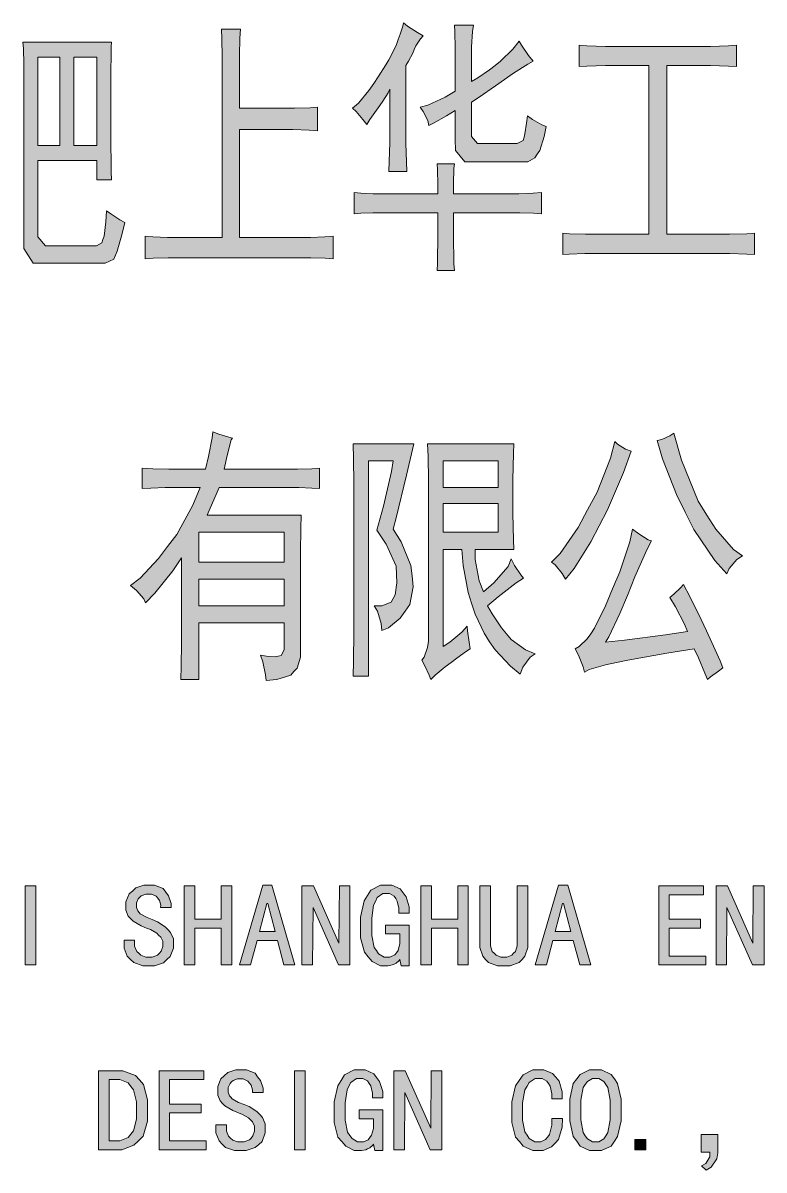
# Model space of a CAD drawing. Header units: millimetres. Extents: x 0 to 586, y 0 to 414.
# Drawn here: x 549.38 to 561.8, y 364.44 to 383.64 of the extents above; entities that cross this region are included whole.
import ezdxf

# ---------------------------------------------------------------- set-up
doc = ezdxf.new("R2010")
doc.units = ezdxf.units.MM

msp = doc.modelspace()

# ---------------------------------------------------------------- hatches: boundary and pattern name
h = msp.add_hatch(color=0)
h.dxf.hatch_style = 2
h.paths.add_polyline_path([(553.025028, 383.529417), (553.017972, 383.377722), (553.010917, 383.091972), (553.010917, 382.957917), (553.010917, 382.2065), (553.794083, 382.2065), (553.931667, 382.2065), (554.192722, 382.217083), (554.316194, 382.224139), (554.316194, 381.832556), (554.178611, 381.839611), (553.903444, 381.850194), (553.765861, 381.850194), (553.010917, 381.850194), (553.010917, 380.0475), (554.097472, 380.0475), (554.199778, 380.0475), (554.439667, 380.054556), (554.57725, 380.065139), (554.57725, 379.687667), (554.446722, 379.69825), (554.206833, 379.705306), (554.097472, 379.705306), (551.924361, 379.705306), (551.815, 379.705306), (551.568056, 379.69825), (551.430472, 379.687667), (551.430472, 380.065139), (551.561, 380.054556), (551.807944, 380.0475), (551.924361, 380.0475), (552.721639, 380.0475), (552.721639, 382.940278), (552.721639, 383.074333), (552.714583, 383.367139), (552.707528, 383.529417)])
h = msp.add_hatch(color=0)
h.dxf.hatch_style = 2
h.paths.add_polyline_path([(556.087139, 383.420056), (556.041278, 383.367139), (555.963667, 383.250722), (555.935444, 383.19075), (555.91075, 383.12725), (555.840194, 382.993194), (555.797861, 382.922639), (555.797861, 381.762), (555.797861, 381.617361), (555.804917, 381.313972), (555.811972, 381.151694), (555.512111, 381.151694), (555.519167, 381.324556), (555.526222, 381.627944), (555.526222, 381.762), (555.526222, 382.527528), (555.498, 382.467556), (555.413333, 382.326444), (555.360417, 382.252361), (555.303972, 382.17475), (555.194611, 382.019528), (555.141694, 381.938389), (555.078194, 382.019528), (554.961778, 382.153583), (554.905333, 382.2065), (555.004111, 382.294694), (555.176972, 382.502833), (555.258111, 382.61925), (555.335722, 382.732139), (555.462722, 382.933222), (555.512111, 383.017889), (555.557972, 383.102556), (555.639111, 383.275417), (555.667333, 383.360083), (555.699083, 383.44475), (555.744944, 383.582333), (555.759056, 383.63525), (555.826083, 383.582333), (555.991889, 383.4765)])
h = msp.add_hatch(color=0)
h.dxf.hatch_style = 2
h.paths.add_polyline_path([(556.92675, 383.599972), (556.912639, 383.494139), (556.898528, 383.233083), (556.898528, 383.081389), (556.898528, 382.654528), (557.000833, 382.7145), (557.198389, 382.848556), (557.290111, 382.922639), (557.381833, 382.993194), (557.586444, 383.197806), (557.695806, 383.331861), (557.734611, 383.261306), (557.851028, 383.091972), (557.928639, 382.993194), (557.840444, 382.947333), (557.597028, 382.795639), (557.448861, 382.689806), (557.297167, 382.580444), (557.022, 382.393472), (556.898528, 382.312333), (556.898528, 381.850194), (556.898528, 381.733778), (556.993778, 381.617361), (557.089028, 381.617361), (557.572333, 381.617361), (557.660528, 381.617361), (557.762833, 381.670278), (557.776944, 381.723194), (557.791056, 381.779639), (557.819278, 381.956028), (557.833389, 382.083028), (557.914528, 382.019528), (558.073278, 381.931333), (558.147361, 381.903111), (558.112083, 381.733778), (558.038, 381.500944), (557.995667, 381.437444), (557.956861, 381.377472), (557.840444, 381.313972), (557.762833, 381.313972), (556.92675, 381.313972), (556.782111, 381.313972), (556.630417, 381.500944), (556.623361, 381.687917), (556.623361, 382.171222), (556.478722, 382.083028), (556.26, 381.956028), (556.182389, 381.92075), (556.16475, 382.001889), (556.087139, 382.153583), (556.034222, 382.224139), (556.16475, 382.259417), (556.457556, 382.393472), (556.623361, 382.49225), (556.623361, 383.046111), (556.623361, 383.215444), (556.616306, 383.494139), (556.60925, 383.599972)])
h = msp.add_hatch(color=0)
h.paths.add_polyline_path([(550.869556, 383.314222), (550.8625, 383.233083), (550.855444, 382.689806), (550.855444, 382.224139), (550.855444, 381.762), (550.8625, 381.151694), (550.869556, 381.010583), (550.622611, 381.010583), (550.622611, 381.331611), (549.631306, 381.331611), (549.631306, 380.20625), (549.631306, 380.054556), (549.761833, 379.902861), (549.892361, 379.902861), (550.537944, 379.902861), (550.615556, 379.902861), (550.707278, 379.955778), (550.724917, 380.012222), (550.742556, 380.065139), (550.770778, 380.305028), (550.784889, 380.492), (550.855444, 380.439083), (551.007139, 380.340306), (551.088278, 380.297972), (551.038889, 380.089833), (550.964806, 379.818194), (550.936583, 379.751167), (550.908361, 379.684139), (550.763722, 379.617111), (550.647306, 379.617111), (549.715972, 379.617111), (549.557222, 379.617111), (549.398472, 379.860528), (549.398472, 380.100417), (549.398472, 382.795639), (549.398472, 382.947333), (549.391417, 383.208389), (549.384361, 383.314222)])
h.paths.add_polyline_path([(550.622611, 381.582083), (550.622611, 383.06375), (550.238083, 383.06375), (550.238083, 381.582083)])
h.paths.add_polyline_path([(550.001722, 381.582083), (550.001722, 383.06375), (549.631306, 383.06375), (549.631306, 381.582083)])
h = msp.add_hatch(color=0)
h.dxf.hatch_style = 2
h.paths.add_polyline_path([(560.729694, 383.243667), (560.8955, 383.243667), (561.198889, 383.250722), (561.332944, 383.261306), (561.332944, 382.905), (561.198889, 382.912056), (560.8955, 382.922639), (560.729694, 382.922639), (560.168778, 382.922639), (560.168778, 380.100417), (561.061306, 380.100417), (561.216528, 380.100417), (561.505806, 380.107472), (561.636333, 380.118056), (561.636333, 379.76175), (561.505806, 379.768806), (561.223583, 379.779389), (561.075417, 379.779389), (558.944639, 379.779389), (558.792944, 379.779389), (558.531889, 379.768806), (558.422528, 379.76175), (558.422528, 380.118056), (558.538944, 380.107472), (558.807056, 380.100417), (558.95875, 380.100417), (559.865389, 380.100417), (559.865389, 382.922639), (559.315056, 382.922639), (559.138667, 382.922639), (558.828222, 382.912056), (558.697694, 382.905), (558.697694, 383.261306), (558.828222, 383.250722), (559.138667, 383.243667), (559.315056, 383.243667)])
h = msp.add_hatch(color=0)
h.dxf.hatch_style = 2
h.paths.add_polyline_path([(556.334083, 380.77775), (556.334083, 380.929444), (556.327028, 381.179917), (556.319972, 381.278694), (556.60925, 381.278694), (556.602194, 381.197556), (556.595139, 380.947083), (556.595139, 380.77775), (557.586444, 380.77775), (557.68875, 380.77775), (557.928639, 380.788333), (558.066222, 380.795389), (558.066222, 380.439083), (557.935694, 380.449667), (557.702861, 380.456722), (557.597028, 380.456722), (556.595139, 380.456722), (556.595139, 380.089833), (556.602194, 379.610056), (556.60925, 379.493639), (556.319972, 379.493639), (556.327028, 379.617111), (556.334083, 380.100417), (556.334083, 380.456722), (555.332194, 380.456722), (555.244, 380.456722), (555.042917, 380.449667), (554.933556, 380.439083), (554.933556, 380.795389), (555.042917, 380.788333), (555.251056, 380.77775), (555.346306, 380.77775)])
h = msp.add_hatch(color=0)
h.paths.add_polyline_path([(551.187056, 374.219611), (551.345806, 374.343083), (551.65625, 374.671167), (551.807944, 374.87225), (551.959639, 375.073333), (552.231278, 375.567222), (552.35475, 375.863556), (551.860861, 375.863556), (551.765611, 375.863556), (551.525722, 375.852972), (551.381083, 375.845917), (551.381083, 376.184583), (551.561, 376.174), (551.829111, 376.166944), (551.917306, 376.166944), (552.439417, 376.166944), (552.492333, 376.378611), (552.555833, 376.692583), (552.562889, 376.791361), (552.665194, 376.756083), (552.831, 376.703167), (552.890972, 376.685528), (552.869806, 376.657306), (552.802778, 376.399778), (552.753389, 376.166944), (553.868167, 376.166944), (553.984583, 376.166944), (554.224472, 376.174), (554.347944, 376.184583), (554.347944, 375.845917), (554.224472, 375.852972), (554.00575, 375.863556), (553.906972, 375.863556), (552.67225, 375.863556), (552.622861, 375.747139), (552.520556, 375.514306), (552.467639, 375.397889), (554.044556, 375.397889), (554.0375, 375.175639), (554.030444, 374.773472), (554.030444, 374.593556), (554.030444, 373.147167), (554.030444, 373.023694), (553.977528, 372.84025), (553.921083, 372.783806), (553.868167, 372.723833), (553.635333, 372.64975), (553.455417, 372.632111), (553.448361, 372.727361), (553.398972, 372.942556), (553.360167, 373.058972), (553.462472, 373.041333), (553.614167, 373.03075), (553.660028, 373.041333), (553.709417, 373.051917), (553.758806, 373.147167), (553.758806, 373.238889), (553.758806, 373.595194), (552.330056, 373.595194), (552.330056, 372.64975), (552.026667, 372.64975), (552.033722, 372.872), (552.040778, 373.256528), (552.040778, 373.415278), (552.040778, 374.685278), (551.896139, 374.470083), (551.59275, 374.096139), (551.437528, 373.933861), (551.409306, 373.997361), (551.285833, 374.138472)])
h.paths.add_polyline_path([(553.758806, 374.611194), (553.758806, 375.112139), (552.330056, 375.112139), (552.330056, 374.611194)])
h.paths.add_polyline_path([(553.758806, 373.880944), (553.758806, 374.325444), (552.330056, 374.325444), (552.330056, 373.880944)])
h = msp.add_hatch(color=0)
h.dxf.hatch_style = 2
h.paths.add_polyline_path([(559.569056, 376.470333), (559.438528, 376.114028), (559.170417, 375.486083), (559.032833, 375.217972), (558.89525, 374.953389), (558.613028, 374.505361), (558.468389, 374.325444), (558.411944, 374.424222), (558.295528, 374.568861), (558.235556, 374.611194), (558.380194, 374.755833), (558.680056, 375.193278), (558.838806, 375.486083), (558.997556, 375.782417), (559.223333, 376.353917), (559.293889, 376.629083), (559.33975, 376.58675), (559.477333, 376.505611)])
h = msp.add_hatch(color=0)
h.dxf.hatch_style = 2
h.paths.add_polyline_path([(560.281667, 376.773722), (560.412194, 376.318639), (560.690889, 375.630722), (560.839056, 375.397889), (560.987222, 375.165056), (561.283556, 374.826389), (561.43525, 374.720556), (561.34, 374.657056), (561.209472, 374.505361), (561.174194, 374.417167), (560.969583, 374.639417), (560.616806, 375.158), (560.472167, 375.450806), (560.331056, 375.747139), (560.094694, 376.343333), (560.0065, 376.646722), (560.084111, 376.664361), (560.218167, 376.727861)])
h = msp.add_hatch(color=0)
h.dxf.hatch_style = 2
h.paths.add_polyline_path([(555.928389, 376.593806), (555.804917, 376.068167), (555.632056, 375.352028), (555.582667, 375.165056), (555.72025, 374.953389), (555.879, 374.558278), (555.900167, 374.381889), (555.921333, 374.201972), (555.861361, 373.905639), (555.78375, 373.79275), (555.702611, 373.676333), (555.508583, 373.514056), (555.392167, 373.468194), (555.385111, 373.584611), (555.321611, 373.79275), (555.268694, 373.880944), (555.392167, 373.880944), (555.550917, 373.944444), (555.582667, 374.004417), (555.617944, 374.067917), (555.646167, 374.269), (555.639111, 374.406583), (555.632056, 374.544167), (555.46625, 374.914583), (555.311028, 375.147417), (555.420389, 375.549583), (555.557972, 376.131667), (555.582667, 376.308056), (555.173444, 376.308056), (555.173444, 372.702667), (554.912389, 372.702667), (554.919444, 372.953139), (554.9265, 373.4435), (554.9265, 373.683389), (554.9265, 375.771833), (554.9265, 375.934111), (554.919444, 376.343333), (554.912389, 376.593806)])
h = msp.add_hatch(color=0)
h.paths.add_polyline_path([(557.604083, 376.593806), (557.597028, 376.435056), (557.589972, 375.987028), (557.589972, 375.701278), (557.589972, 375.426111), (557.597028, 374.988667), (557.604083, 374.826389), (556.9585, 374.826389), (556.9585, 374.657056), (557.025528, 374.30075), (557.096083, 374.113778), (557.272472, 374.265472), (557.508833, 374.540639), (557.56175, 374.667639), (557.618194, 374.558278), (557.7205, 374.399528), (557.766361, 374.343083), (557.642889, 374.265472), (557.343028, 374.032639), (557.163111, 373.880944), (557.240722, 373.746889), (557.395944, 373.514056), (557.480611, 373.415278), (557.56175, 373.3165), (557.801639, 373.147167), (557.960389, 373.076611), (557.87925, 373.023694), (557.755778, 372.854361), (557.713444, 372.737944), (557.547639, 372.872), (557.290111, 373.143639), (557.198389, 373.281222), (557.106667, 373.422333), (556.954972, 373.743361), (556.895, 373.926806), (556.838556, 374.106722), (556.757417, 374.558278), (556.73625, 374.826389), (556.422278, 374.826389), (556.422278, 373.203611), (556.531639, 373.274167), (556.732722, 373.4435), (556.820917, 373.542278), (556.827972, 373.461139), (556.856194, 373.274167), (556.873833, 373.164806), (556.813861, 373.122472), (556.651583, 373.006056), (556.552806, 372.9355), (556.454028, 372.861417), (556.284694, 372.720306), (556.217667, 372.64975), (556.189444, 372.720306), (556.111833, 372.879056), (556.065972, 372.970778), (556.104778, 373.023694), (556.161222, 373.182444), (556.175333, 373.291806), (556.175333, 375.810639), (556.175333, 375.987028), (556.168278, 376.378611), (556.161222, 376.593806)])
h.paths.add_polyline_path([(557.343028, 375.112139), (557.343028, 375.595444), (556.422278, 375.595444), (556.422278, 375.112139)])
h.paths.add_polyline_path([(557.343028, 375.863556), (557.343028, 376.308056), (556.422278, 376.308056), (556.422278, 375.863556)])
h = msp.add_hatch(color=0)
h.dxf.hatch_style = 2
h.paths.add_polyline_path([(560.5145, 373.450556), (560.461583, 373.577556), (560.309889, 373.863306), (560.214639, 374.022056), (560.281667, 374.0785), (560.398083, 374.184333), (560.447472, 374.23725), (560.549778, 374.039694), (560.740278, 373.651639), (560.832, 373.461139), (560.920194, 373.270639), (561.057778, 372.960194), (561.107167, 372.843778), (561.029556, 372.790861), (560.899028, 372.692083), (560.846111, 372.64975), (560.803778, 372.755583), (560.694417, 373.013111), (560.623861, 373.164806), (560.16525, 373.087194), (559.516139, 372.970778), (559.325639, 372.9355), (559.138667, 372.896694), (558.867028, 372.819083), (558.785889, 372.773222), (558.764722, 372.861417), (558.687111, 373.058972), (558.634194, 373.164806), (558.701222, 373.203611), (558.83175, 373.327083), (558.89525, 373.415278), (558.955222, 373.507), (559.138667, 373.880944), (559.258611, 374.166694), (559.378556, 374.452444), (559.547889, 374.953389), (559.59375, 375.165056), (559.699583, 375.087444), (559.854806, 374.988667), (559.91125, 374.971028), (559.833639, 374.819333), (559.632556, 374.36425), (559.505556, 374.057333), (559.378556, 373.753944), (559.195111, 373.362361), (559.142194, 373.274167), (559.456167, 373.309444), (560.144083, 373.397639)])
h = msp.add_hatch(color=0)
h.dxf.hatch_style = 2
h.paths.add_polyline_path([(549.599556, 367.873139), (549.423167, 367.873139), (549.423167, 369.196056), (549.599556, 369.196056)])
h = msp.add_hatch(color=0)
h.dxf.hatch_style = 2
h.paths.add_polyline_path([(551.906722, 368.243556), (551.906722, 368.155361), (551.850278, 368.01425), (551.793833, 367.961333), (551.737389, 367.908417), (551.585694, 367.8555), (551.486917, 367.8555), (551.391667, 367.8555), (551.239972, 367.911944), (551.187056, 367.964861), (551.130611, 368.021306), (551.077694, 368.155361), (551.077694, 368.2365), (551.077694, 368.289417), (551.254083, 368.289417), (551.254083, 368.243556), (551.254083, 368.187111), (551.289361, 368.095389), (551.324639, 368.067167), (551.359917, 368.035417), (551.441056, 368.003667), (551.486917, 368.003667), (551.550417, 368.003667), (551.638611, 368.035417), (551.670361, 368.070694), (551.698583, 368.102444), (551.726806, 368.183583), (551.726806, 368.229444), (551.726806, 368.26825), (551.691528, 368.338806), (551.65625, 368.370556), (551.6245, 368.405833), (551.522194, 368.465806), (551.455167, 368.4905), (551.363444, 368.525778), (551.229389, 368.603389), (551.190583, 368.645722), (551.14825, 368.688056), (551.109444, 368.790361), (551.109444, 368.846806), (551.109444, 368.927944), (551.165889, 369.062), (551.222333, 369.111389), (551.27525, 369.160778), (551.409306, 369.210167), (551.486917, 369.210167), (551.589222, 369.210167), (551.733861, 369.150194), (551.776194, 369.090222), (551.822056, 369.03025), (551.867917, 368.90325), (551.867917, 368.832694), (551.688, 368.832694), (551.691528, 368.875028), (551.670361, 368.952639), (551.642139, 368.987917), (551.613917, 369.023194), (551.536306, 369.054944), (551.486917, 369.054944), (551.441056, 369.054944), (551.366972, 369.03025), (551.342278, 369.005556), (551.314056, 368.980861), (551.285833, 368.913833), (551.285833, 368.8715), (551.285833, 368.836222), (551.307, 368.77625), (551.328167, 368.751556), (551.349333, 368.726861), (551.462222, 368.666889), (551.550417, 368.631611), (551.635083, 368.596333), (551.765611, 368.511667), (551.811472, 368.465806), (551.857333, 368.416417), (551.906722, 368.307056)])
h = msp.add_hatch(color=0)
h.dxf.hatch_style = 2
h.paths.add_polyline_path([(552.880389, 367.873139), (552.704, 367.873139), (552.704, 368.4905), (552.263028, 368.4905), (552.263028, 367.873139), (552.083111, 367.873139), (552.083111, 369.196056), (552.263028, 369.196056), (552.263028, 368.638667), (552.704, 368.638667), (552.704, 369.196056), (552.880389, 369.196056)])
h = msp.add_hatch(color=0)
h.paths.add_polyline_path([(553.938722, 367.873139), (553.755278, 367.873139), (553.645917, 368.282361), (553.30725, 368.282361), (553.197889, 367.873139), (553.010917, 367.873139), (553.398972, 369.210167), (553.554194, 369.210167)])
h.paths.add_polyline_path([(553.607111, 368.430528), (553.483639, 368.90325), (553.469528, 368.90325), (553.346056, 368.430528)])
h = msp.add_hatch(color=0)
h.dxf.hatch_style = 2
h.paths.add_polyline_path([(554.859472, 367.873139), (554.668972, 367.873139), (554.242111, 368.832694), (554.235056, 367.873139), (554.055139, 367.873139), (554.055139, 369.196056), (554.249167, 369.196056), (554.676028, 368.2365), (554.683083, 369.196056), (554.859472, 369.196056)])
h = msp.add_hatch(color=0)
h.dxf.hatch_style = 2
h.paths.add_polyline_path([(555.850778, 367.8555), (555.72025, 367.8555), (555.695556, 367.964861), (555.681444, 367.943694), (555.632056, 367.904889), (555.600306, 367.88725), (555.568556, 367.873139), (555.494472, 367.8555), (555.455667, 367.8555), (555.374528, 367.8555), (555.229889, 367.933111), (555.166389, 368.007194), (555.102889, 368.084806), (555.039389, 368.324694), (555.039389, 368.4905), (555.039389, 368.673944), (555.095833, 368.945583), (555.155806, 369.033778), (555.21225, 369.121972), (555.371, 369.210167), (555.473306, 369.210167), (555.5615, 369.210167), (555.699083, 369.146667), (555.752, 369.079639), (555.801389, 369.012611), (555.850778, 368.843278), (555.850778, 368.737444), (555.681444, 368.737444), (555.681444, 368.822111), (555.653222, 368.942056), (555.628528, 368.984389), (555.600306, 369.023194), (555.522694, 369.065528), (555.473306, 369.065528), (555.409806, 369.065528), (555.318083, 369.002028), (555.286333, 368.935), (555.254583, 368.8715), (555.226361, 368.656306), (555.226361, 368.508139), (555.226361, 368.3635), (555.265167, 368.165944), (555.303972, 368.113028), (555.33925, 368.056583), (555.430972, 368.003667), (555.480361, 368.003667), (555.52975, 368.003667), (555.610889, 368.042472), (555.639111, 368.07775), (555.667333, 368.113028), (555.695556, 368.229444), (555.695556, 368.307056), (555.695556, 368.391722), (555.455667, 368.391722), (555.455667, 368.536361), (555.850778, 368.536361)])
h = msp.add_hatch(color=0)
h.dxf.hatch_style = 2
h.paths.add_polyline_path([(556.842083, 367.873139), (556.665694, 367.873139), (556.665694, 368.4905), (556.224722, 368.4905), (556.224722, 367.873139), (556.044806, 367.873139), (556.044806, 369.196056), (556.224722, 369.196056), (556.224722, 368.638667), (556.665694, 368.638667), (556.665694, 369.196056), (556.842083, 369.196056)])
h = msp.add_hatch(color=0)
h.dxf.hatch_style = 2
h.paths.add_polyline_path([(557.840444, 368.261194), (557.840444, 368.165944), (557.791056, 368.021306), (557.745194, 367.964861), (557.695806, 367.911944), (557.540583, 367.8555), (557.438278, 367.8555), (557.332444, 367.8555), (557.18075, 367.911944), (557.131361, 367.964861), (557.0855, 368.021306), (557.036111, 368.165944), (557.036111, 368.261194), (557.036111, 369.196056), (557.2125, 369.196056), (557.2125, 368.261194), (557.2125, 368.194167), (557.24425, 368.095389), (557.276, 368.067167), (557.30775, 368.035417), (557.388889, 368.003667), (557.438278, 368.003667), (557.487667, 368.003667), (557.568806, 368.035417), (557.600556, 368.067167), (557.632306, 368.095389), (557.660528, 368.194167), (557.660528, 368.261194), (557.660528, 369.196056), (557.840444, 369.196056)])
h = msp.add_hatch(color=0)
h.paths.add_polyline_path([(558.891722, 367.873139), (558.708278, 367.873139), (558.598917, 368.282361), (558.256722, 368.282361), (558.150889, 367.873139), (557.963917, 367.873139), (558.351972, 369.210167), (558.507194, 369.210167)])
h.paths.add_polyline_path([(558.560111, 368.430528), (558.436639, 368.90325), (558.419, 368.90325), (558.295528, 368.430528)])
h = msp.add_hatch(color=0)
h.dxf.hatch_style = 2
h.paths.add_polyline_path([(560.817889, 367.873139), (560.031194, 367.873139), (560.031194, 369.196056), (560.779083, 369.196056), (560.779083, 369.047889), (560.207583, 369.047889), (560.207583, 368.638667), (560.733222, 368.638667), (560.733222, 368.4905), (560.207583, 368.4905), (560.207583, 368.021306), (560.817889, 368.021306)])
h = msp.add_hatch(color=0)
h.dxf.hatch_style = 2
h.paths.add_polyline_path([(561.795083, 367.873139), (561.601056, 367.873139), (561.174194, 368.832694), (561.167139, 367.873139), (560.99075, 367.873139), (560.99075, 369.196056), (561.18125, 369.196056), (561.608111, 368.2365), (561.615167, 369.196056), (561.795083, 369.196056)])
h = msp.add_hatch(color=0)
h.paths.add_polyline_path([(551.469278, 365.438972), (551.469278, 365.259056), (551.395194, 365.008583), (551.317583, 364.930972), (551.2435, 364.856889), (551.038889, 364.779278), (550.911889, 364.779278), (550.650833, 364.779278), (550.650833, 366.102194), (550.911889, 366.102194), (551.056528, 366.102194), (551.268194, 366.024583), (551.335222, 365.9505), (551.40225, 365.872889), (551.469278, 365.615361)])
h.paths.add_polyline_path([(551.285833, 365.438972), (551.285833, 365.580083), (551.236444, 365.781167), (551.190583, 365.841139), (551.144722, 365.897583), (551.007139, 365.957556), (550.911889, 365.957556), (550.827222, 365.957556), (550.827222, 364.927444), (550.911889, 364.927444), (551.007139, 364.927444), (551.144722, 364.983889), (551.190583, 365.040333), (551.236444, 365.096778), (551.285833, 365.294333)])
h = msp.add_hatch(color=0)
h.dxf.hatch_style = 2
h.paths.add_polyline_path([(552.453528, 364.779278), (551.663306, 364.779278), (551.663306, 366.102194), (552.414722, 366.102194), (552.414722, 365.957556), (551.839694, 365.957556), (551.839694, 365.544806), (552.368861, 365.544806), (552.368861, 365.400167), (551.839694, 365.400167), (551.839694, 364.927444), (552.453528, 364.927444)])
h = msp.add_hatch(color=0)
h.dxf.hatch_style = 2
h.paths.add_polyline_path([(553.441306, 365.153222), (553.441306, 365.0615), (553.388389, 364.920389), (553.331944, 364.871), (553.2755, 364.818083), (553.120278, 364.765167), (553.025028, 364.765167), (552.929778, 364.765167), (552.778083, 364.818083), (552.721639, 364.874528), (552.668722, 364.927444), (552.615806, 365.0615), (552.615806, 365.142639), (552.615806, 365.199083), (552.792194, 365.199083), (552.792194, 365.153222), (552.792194, 365.09325), (552.827472, 365.005056), (552.86275, 364.973306), (552.898028, 364.941556), (552.979167, 364.913333), (553.025028, 364.913333), (553.088528, 364.913333), (553.176722, 364.945083), (553.208472, 364.976833), (553.236694, 365.012111), (553.264917, 365.089722), (553.264917, 365.135583), (553.264917, 365.174389), (553.229639, 365.244944), (553.194361, 365.280222), (553.159083, 365.311972), (553.060306, 365.371944), (552.993278, 365.400167), (552.901556, 365.435444), (552.7675, 365.513056), (552.728694, 365.555389), (552.686361, 365.597722), (552.647556, 365.6965), (552.647556, 365.756472), (552.647556, 365.837611), (552.700472, 365.968139), (552.756917, 366.017528), (552.813361, 366.070444), (552.947417, 366.119833), (553.025028, 366.119833), (553.127333, 366.119833), (553.271972, 366.059861), (553.314306, 365.999889), (553.360167, 365.939917), (553.406028, 365.809389), (553.406028, 365.738833), (553.226111, 365.738833), (553.229639, 365.781167), (553.208472, 365.858778), (553.18025, 365.894056), (553.152028, 365.929333), (553.074417, 365.964611), (553.025028, 365.964611), (552.979167, 365.964611), (552.905083, 365.939917), (552.876861, 365.915222), (552.852167, 365.890528), (552.823944, 365.819972), (552.823944, 365.777639), (552.823944, 365.742361), (552.845111, 365.682389), (552.866278, 365.657694), (552.887444, 365.633), (552.996806, 365.573028), (553.088528, 365.53775), (553.173194, 365.502472), (553.303722, 365.421333), (553.349583, 365.371944), (553.395444, 365.322556), (553.441306, 365.213194)])
h = msp.add_hatch(color=0)
h.dxf.hatch_style = 2
h.paths.add_polyline_path([(554.108056, 364.779278), (553.931667, 364.779278), (553.931667, 366.102194), (554.108056, 366.102194)])
h = msp.add_hatch(color=0)
h.dxf.hatch_style = 2
h.paths.add_polyline_path([(555.409806, 364.765167), (555.27575, 364.765167), (555.254583, 364.874528), (555.236944, 364.849833), (555.191083, 364.811028), (555.155806, 364.796917), (555.124056, 364.779278), (555.0535, 364.765167), (555.014694, 364.765167), (554.933556, 364.765167), (554.788917, 364.83925), (554.721889, 364.916861), (554.658389, 364.990944), (554.594889, 365.234361), (554.594889, 365.400167), (554.594889, 365.580083), (554.654861, 365.851722), (554.711306, 365.939917), (554.771278, 366.031639), (554.930028, 366.119833), (555.028806, 366.119833), (555.117, 366.119833), (555.258111, 366.052806), (555.3075, 365.989306), (555.356889, 365.922278), (555.409806, 365.752944), (555.409806, 365.647111), (555.236944, 365.647111), (555.236944, 365.72825), (555.21225, 365.851722), (555.184028, 365.890528), (555.155806, 365.932861), (555.078194, 365.971667), (555.028806, 365.971667), (554.968833, 365.971667), (554.873583, 365.908167), (554.841833, 365.844667), (554.813611, 365.781167), (554.781861, 365.565972), (554.781861, 365.414278), (554.781861, 365.273167), (554.820667, 365.075611), (554.859472, 365.019167), (554.898278, 364.96625), (554.986472, 364.913333), (555.035861, 364.913333), (555.088778, 364.913333), (555.166389, 364.948611), (555.194611, 364.983889), (555.222833, 365.022694), (555.254583, 365.135583), (555.254583, 365.213194), (555.254583, 365.297861), (555.014694, 365.297861), (555.014694, 365.446028), (555.409806, 365.446028)])
h = msp.add_hatch(color=0)
h.dxf.hatch_style = 2
h.paths.add_polyline_path([(556.397583, 364.779278), (556.203556, 364.779278), (555.780222, 365.738833), (555.773167, 364.779278), (555.59325, 364.779278), (555.59325, 366.102194), (555.787278, 366.102194), (556.214139, 365.142639), (556.221194, 366.102194), (556.397583, 366.102194)])
h = msp.add_hatch(color=0)
h.dxf.hatch_style = 2
h.paths.add_polyline_path([(558.419, 365.304917), (558.415472, 365.160278), (558.351972, 364.952139), (558.295528, 364.888639), (558.235556, 364.828667), (558.097972, 364.765167), (558.016833, 364.765167), (557.921583, 364.765167), (557.762833, 364.83925), (557.699333, 364.916861), (557.632306, 364.990944), (557.568806, 365.234361), (557.568806, 365.400167), (557.568806, 365.580083), (557.632306, 365.851722), (557.695806, 365.939917), (557.759306, 366.031639), (557.921583, 366.119833), (558.023889, 366.119833), (558.108556, 366.119833), (558.249667, 366.056333), (558.306111, 365.992833), (558.362556, 365.929333), (558.415472, 365.749417), (558.411944, 365.633), (558.239083, 365.633), (558.239083, 365.717667), (558.214389, 365.844667), (558.186167, 365.887), (558.157944, 365.929333), (558.076806, 365.971667), (558.023889, 365.971667), (557.960389, 365.971667), (557.861611, 365.908167), (557.826333, 365.844667), (557.791056, 365.781167), (557.75225, 365.565972), (557.75225, 365.414278), (557.75225, 365.276694), (557.791056, 365.079139), (557.826333, 365.022694), (557.861611, 364.969778), (557.956861, 364.913333), (558.016833, 364.913333), (558.059167, 364.913333), (558.136778, 364.952139), (558.172056, 364.994472), (558.203806, 365.033278), (558.239083, 365.192028), (558.239083, 365.304917)])
h = msp.add_hatch(color=0)
h.paths.add_polyline_path([(559.399722, 365.446028), (559.399722, 365.262583), (559.343278, 365.001528), (559.290361, 364.923917), (559.233917, 364.842778), (559.075167, 364.765167), (558.976389, 364.765167), (558.874083, 364.765167), (558.715333, 364.842778), (558.658889, 364.923917), (558.598917, 365.001528), (558.542472, 365.262583), (558.542472, 365.446028), (558.542472, 365.629472), (558.598917, 365.887), (558.658889, 365.964611), (558.715333, 366.042222), (558.874083, 366.119833), (558.976389, 366.119833), (559.075167, 366.119833), (559.233917, 366.042222), (559.290361, 365.964611), (559.343278, 365.887), (559.399722, 365.629472)])
h.paths.add_polyline_path([(559.216278, 365.446028), (559.216278, 365.608306), (559.181, 365.819972), (559.145722, 365.872889), (559.110444, 365.922278), (559.025778, 365.971667), (558.976389, 365.971667), (558.923472, 365.971667), (558.838806, 365.922278), (558.8, 365.872889), (558.764722, 365.819972), (558.729444, 365.608306), (558.729444, 365.446028), (558.729444, 365.28375), (558.764722, 365.068556), (558.8, 365.015639), (558.838806, 364.962722), (558.923472, 364.913333), (558.976389, 364.913333), (559.025778, 364.913333), (559.110444, 364.962722), (559.145722, 365.015639), (559.181, 365.068556), (559.216278, 365.28375)])
h = msp.add_hatch(color=0)
h.dxf.hatch_style = 2
h.paths.add_polyline_path([(559.812472, 364.779278), (559.632556, 364.779278), (559.632556, 364.952139), (559.812472, 364.952139)])
h = msp.add_hatch(color=0)
h.dxf.hatch_style = 2
h.paths.add_polyline_path([(560.740278, 365.036806), (561.018972, 365.036806), (561.018972, 364.726361), (561.004861, 364.631111), (560.909611, 364.486472), (560.824944, 364.440611), (560.747333, 364.511167), (560.817889, 364.549972), (560.884917, 364.662861), (560.884917, 364.740472), (560.740278, 364.740472)])

# ---------------------------------------------------------------- linework, layer by layer
at = {"color": 0, "lineweight": 0}
for points in [[(553.025028, 383.529417), (553.017972, 383.377722), (553.010917, 383.091972), (553.010917, 382.957917), (553.010917, 382.2065), (553.794083, 382.2065), (553.931667, 382.2065), (554.192722, 382.217083), (554.316194, 382.224139), (554.316194, 381.832556), (554.178611, 381.839611), (553.903444, 381.850194), (553.765861, 381.850194), (553.010917, 381.850194), (553.010917, 380.0475), (554.097472, 380.0475), (554.199778, 380.0475), (554.439667, 380.054556), (554.57725, 380.065139), (554.57725, 379.687667), (554.446722, 379.69825), (554.206833, 379.705306), (554.097472, 379.705306), (551.924361, 379.705306), (551.815, 379.705306), (551.568056, 379.69825), (551.430472, 379.687667), (551.430472, 380.065139), (551.561, 380.054556), (551.807944, 380.0475), (551.924361, 380.0475), (552.721639, 380.0475), (552.721639, 382.940278), (552.721639, 383.074333), (552.714583, 383.367139), (552.707528, 383.529417)], [(556.087139, 383.420056), (556.041278, 383.367139), (555.963667, 383.250722), (555.935444, 383.19075), (555.91075, 383.12725), (555.840194, 382.993194), (555.797861, 382.922639), (555.797861, 381.762), (555.797861, 381.617361), (555.804917, 381.313972), (555.811972, 381.151694), (555.512111, 381.151694), (555.519167, 381.324556), (555.526222, 381.627944), (555.526222, 381.762), (555.526222, 382.527528), (555.498, 382.467556), (555.413333, 382.326444), (555.360417, 382.252361), (555.303972, 382.17475), (555.194611, 382.019528), (555.141694, 381.938389), (555.078194, 382.019528), (554.961778, 382.153583), (554.905333, 382.2065), (555.004111, 382.294694), (555.176972, 382.502833), (555.258111, 382.61925), (555.335722, 382.732139), (555.462722, 382.933222), (555.512111, 383.017889), (555.557972, 383.102556), (555.639111, 383.275417), (555.667333, 383.360083), (555.699083, 383.44475), (555.744944, 383.582333), (555.759056, 383.63525), (555.826083, 383.582333), (555.991889, 383.4765)], [(556.92675, 383.599972), (556.912639, 383.494139), (556.898528, 383.233083), (556.898528, 383.081389), (556.898528, 382.654528), (557.000833, 382.7145), (557.198389, 382.848556), (557.290111, 382.922639), (557.381833, 382.993194), (557.586444, 383.197806), (557.695806, 383.331861), (557.734611, 383.261306), (557.851028, 383.091972), (557.928639, 382.993194), (557.840444, 382.947333), (557.597028, 382.795639), (557.448861, 382.689806), (557.297167, 382.580444), (557.022, 382.393472), (556.898528, 382.312333), (556.898528, 381.850194), (556.898528, 381.733778), (556.993778, 381.617361), (557.089028, 381.617361), (557.572333, 381.617361), (557.660528, 381.617361), (557.762833, 381.670278), (557.776944, 381.723194), (557.791056, 381.779639), (557.819278, 381.956028), (557.833389, 382.083028), (557.914528, 382.019528), (558.073278, 381.931333), (558.147361, 381.903111), (558.112083, 381.733778), (558.038, 381.500944), (557.995667, 381.437444), (557.956861, 381.377472), (557.840444, 381.313972), (557.762833, 381.313972), (556.92675, 381.313972), (556.782111, 381.313972), (556.630417, 381.500944), (556.623361, 381.687917), (556.623361, 382.171222), (556.478722, 382.083028), (556.26, 381.956028), (556.182389, 381.92075), (556.16475, 382.001889), (556.087139, 382.153583), (556.034222, 382.224139), (556.16475, 382.259417), (556.457556, 382.393472), (556.623361, 382.49225), (556.623361, 383.046111), (556.623361, 383.215444), (556.616306, 383.494139), (556.60925, 383.599972)], [(550.869556, 383.314222), (550.8625, 383.233083), (550.855444, 382.689806), (550.855444, 382.224139), (550.855444, 381.762), (550.8625, 381.151694), (550.869556, 381.010583), (550.622611, 381.010583), (550.622611, 381.331611), (549.631306, 381.331611), (549.631306, 380.20625), (549.631306, 380.054556), (549.761833, 379.902861), (549.892361, 379.902861), (550.537944, 379.902861), (550.615556, 379.902861), (550.707278, 379.955778), (550.724917, 380.012222), (550.742556, 380.065139), (550.770778, 380.305028), (550.784889, 380.492), (550.855444, 380.439083), (551.007139, 380.340306), (551.088278, 380.297972), (551.038889, 380.089833), (550.964806, 379.818194), (550.936583, 379.751167), (550.908361, 379.684139), (550.763722, 379.617111), (550.647306, 379.617111), (549.715972, 379.617111), (549.557222, 379.617111), (549.398472, 379.860528), (549.398472, 380.100417), (549.398472, 382.795639), (549.398472, 382.947333), (549.391417, 383.208389), (549.384361, 383.314222)], [(560.729694, 383.243667), (560.8955, 383.243667), (561.198889, 383.250722), (561.332944, 383.261306), (561.332944, 382.905), (561.198889, 382.912056), (560.8955, 382.922639), (560.729694, 382.922639), (560.168778, 382.922639), (560.168778, 380.100417), (561.061306, 380.100417), (561.216528, 380.100417), (561.505806, 380.107472), (561.636333, 380.118056), (561.636333, 379.76175), (561.505806, 379.768806), (561.223583, 379.779389), (561.075417, 379.779389), (558.944639, 379.779389), (558.792944, 379.779389), (558.531889, 379.768806), (558.422528, 379.76175), (558.422528, 380.118056), (558.538944, 380.107472), (558.807056, 380.100417), (558.95875, 380.100417), (559.865389, 380.100417), (559.865389, 382.922639), (559.315056, 382.922639), (559.138667, 382.922639), (558.828222, 382.912056), (558.697694, 382.905), (558.697694, 383.261306), (558.828222, 383.250722), (559.138667, 383.243667), (559.315056, 383.243667)], [(550.001722, 381.582083), (550.001722, 383.06375), (549.631306, 383.06375), (549.631306, 381.582083)], [(550.622611, 381.582083), (550.622611, 383.06375), (550.238083, 383.06375), (550.238083, 381.582083)], [(556.334083, 380.77775), (556.334083, 380.929444), (556.327028, 381.179917), (556.319972, 381.278694), (556.60925, 381.278694), (556.602194, 381.197556), (556.595139, 380.947083), (556.595139, 380.77775), (557.586444, 380.77775), (557.68875, 380.77775), (557.928639, 380.788333), (558.066222, 380.795389), (558.066222, 380.439083), (557.935694, 380.449667), (557.702861, 380.456722), (557.597028, 380.456722), (556.595139, 380.456722), (556.595139, 380.089833), (556.602194, 379.610056), (556.60925, 379.493639), (556.319972, 379.493639), (556.327028, 379.617111), (556.334083, 380.100417), (556.334083, 380.456722), (555.332194, 380.456722), (555.244, 380.456722), (555.042917, 380.449667), (554.933556, 380.439083), (554.933556, 380.795389), (555.042917, 380.788333), (555.251056, 380.77775), (555.346306, 380.77775)], [(551.187056, 374.219611), (551.345806, 374.343083), (551.65625, 374.671167), (551.807944, 374.87225), (551.959639, 375.073333), (552.231278, 375.567222), (552.35475, 375.863556), (551.860861, 375.863556), (551.765611, 375.863556), (551.525722, 375.852972), (551.381083, 375.845917), (551.381083, 376.184583), (551.561, 376.174), (551.829111, 376.166944), (551.917306, 376.166944), (552.439417, 376.166944), (552.492333, 376.378611), (552.555833, 376.692583), (552.562889, 376.791361), (552.665194, 376.756083), (552.831, 376.703167), (552.890972, 376.685528), (552.869806, 376.657306), (552.802778, 376.399778), (552.753389, 376.166944), (553.868167, 376.166944), (553.984583, 376.166944), (554.224472, 376.174), (554.347944, 376.184583), (554.347944, 375.845917), (554.224472, 375.852972), (554.00575, 375.863556), (553.906972, 375.863556), (552.67225, 375.863556), (552.622861, 375.747139), (552.520556, 375.514306), (552.467639, 375.397889), (554.044556, 375.397889), (554.0375, 375.175639), (554.030444, 374.773472), (554.030444, 374.593556), (554.030444, 373.147167), (554.030444, 373.023694), (553.977528, 372.84025), (553.921083, 372.783806), (553.868167, 372.723833), (553.635333, 372.64975), (553.455417, 372.632111), (553.448361, 372.727361), (553.398972, 372.942556), (553.360167, 373.058972), (553.462472, 373.041333), (553.614167, 373.03075), (553.660028, 373.041333), (553.709417, 373.051917), (553.758806, 373.147167), (553.758806, 373.238889), (553.758806, 373.595194), (552.330056, 373.595194), (552.330056, 372.64975), (552.026667, 372.64975), (552.033722, 372.872), (552.040778, 373.256528), (552.040778, 373.415278), (552.040778, 374.685278), (551.896139, 374.470083), (551.59275, 374.096139), (551.437528, 373.933861), (551.409306, 373.997361), (551.285833, 374.138472)], [(559.569056, 376.470333), (559.438528, 376.114028), (559.170417, 375.486083), (559.032833, 375.217972), (558.89525, 374.953389), (558.613028, 374.505361), (558.468389, 374.325444), (558.411944, 374.424222), (558.295528, 374.568861), (558.235556, 374.611194), (558.380194, 374.755833), (558.680056, 375.193278), (558.838806, 375.486083), (558.997556, 375.782417), (559.223333, 376.353917), (559.293889, 376.629083), (559.33975, 376.58675), (559.477333, 376.505611)], [(560.281667, 376.773722), (560.412194, 376.318639), (560.690889, 375.630722), (560.839056, 375.397889), (560.987222, 375.165056), (561.283556, 374.826389), (561.43525, 374.720556), (561.34, 374.657056), (561.209472, 374.505361), (561.174194, 374.417167), (560.969583, 374.639417), (560.616806, 375.158), (560.472167, 375.450806), (560.331056, 375.747139), (560.094694, 376.343333), (560.0065, 376.646722), (560.084111, 376.664361), (560.218167, 376.727861)], [(555.928389, 376.593806), (555.804917, 376.068167), (555.632056, 375.352028), (555.582667, 375.165056), (555.72025, 374.953389), (555.879, 374.558278), (555.900167, 374.381889), (555.921333, 374.201972), (555.861361, 373.905639), (555.78375, 373.79275), (555.702611, 373.676333), (555.508583, 373.514056), (555.392167, 373.468194), (555.385111, 373.584611), (555.321611, 373.79275), (555.268694, 373.880944), (555.392167, 373.880944), (555.550917, 373.944444), (555.582667, 374.004417), (555.617944, 374.067917), (555.646167, 374.269), (555.639111, 374.406583), (555.632056, 374.544167), (555.46625, 374.914583), (555.311028, 375.147417), (555.420389, 375.549583), (555.557972, 376.131667), (555.582667, 376.308056), (555.173444, 376.308056), (555.173444, 372.702667), (554.912389, 372.702667), (554.919444, 372.953139), (554.9265, 373.4435), (554.9265, 373.683389), (554.9265, 375.771833), (554.9265, 375.934111), (554.919444, 376.343333), (554.912389, 376.593806)], [(557.604083, 376.593806), (557.597028, 376.435056), (557.589972, 375.987028), (557.589972, 375.701278), (557.589972, 375.426111), (557.597028, 374.988667), (557.604083, 374.826389), (556.9585, 374.826389), (556.9585, 374.657056), (557.025528, 374.30075), (557.096083, 374.113778), (557.272472, 374.265472), (557.508833, 374.540639), (557.56175, 374.667639), (557.618194, 374.558278), (557.7205, 374.399528), (557.766361, 374.343083), (557.642889, 374.265472), (557.343028, 374.032639), (557.163111, 373.880944), (557.240722, 373.746889), (557.395944, 373.514056), (557.480611, 373.415278), (557.56175, 373.3165), (557.801639, 373.147167), (557.960389, 373.076611), (557.87925, 373.023694), (557.755778, 372.854361), (557.713444, 372.737944), (557.547639, 372.872), (557.290111, 373.143639), (557.198389, 373.281222), (557.106667, 373.422333), (556.954972, 373.743361), (556.895, 373.926806), (556.838556, 374.106722), (556.757417, 374.558278), (556.73625, 374.826389), (556.422278, 374.826389), (556.422278, 373.203611), (556.531639, 373.274167), (556.732722, 373.4435), (556.820917, 373.542278), (556.827972, 373.461139), (556.856194, 373.274167), (556.873833, 373.164806), (556.813861, 373.122472), (556.651583, 373.006056), (556.552806, 372.9355), (556.454028, 372.861417), (556.284694, 372.720306), (556.217667, 372.64975), (556.189444, 372.720306), (556.111833, 372.879056), (556.065972, 372.970778), (556.104778, 373.023694), (556.161222, 373.182444), (556.175333, 373.291806), (556.175333, 375.810639), (556.175333, 375.987028), (556.168278, 376.378611), (556.161222, 376.593806)], [(557.343028, 375.863556), (557.343028, 376.308056), (556.422278, 376.308056), (556.422278, 375.863556)], [(557.343028, 375.112139), (557.343028, 375.595444), (556.422278, 375.595444), (556.422278, 375.112139)], [(553.758806, 374.611194), (553.758806, 375.112139), (552.330056, 375.112139), (552.330056, 374.611194)], [(560.5145, 373.450556), (560.461583, 373.577556), (560.309889, 373.863306), (560.214639, 374.022056), (560.281667, 374.0785), (560.398083, 374.184333), (560.447472, 374.23725), (560.549778, 374.039694), (560.740278, 373.651639), (560.832, 373.461139), (560.920194, 373.270639), (561.057778, 372.960194), (561.107167, 372.843778), (561.029556, 372.790861), (560.899028, 372.692083), (560.846111, 372.64975), (560.803778, 372.755583), (560.694417, 373.013111), (560.623861, 373.164806), (560.16525, 373.087194), (559.516139, 372.970778), (559.325639, 372.9355), (559.138667, 372.896694), (558.867028, 372.819083), (558.785889, 372.773222), (558.764722, 372.861417), (558.687111, 373.058972), (558.634194, 373.164806), (558.701222, 373.203611), (558.83175, 373.327083), (558.89525, 373.415278), (558.955222, 373.507), (559.138667, 373.880944), (559.258611, 374.166694), (559.378556, 374.452444), (559.547889, 374.953389), (559.59375, 375.165056), (559.699583, 375.087444), (559.854806, 374.988667), (559.91125, 374.971028), (559.833639, 374.819333), (559.632556, 374.36425), (559.505556, 374.057333), (559.378556, 373.753944), (559.195111, 373.362361), (559.142194, 373.274167), (559.456167, 373.309444), (560.144083, 373.397639)], [(553.758806, 373.880944), (553.758806, 374.325444), (552.330056, 374.325444), (552.330056, 373.880944)], [(549.599556, 367.873139), (549.423167, 367.873139), (549.423167, 369.196056), (549.599556, 369.196056)], [(551.906722, 368.243556), (551.906722, 368.155361), (551.850278, 368.01425), (551.793833, 367.961333), (551.737389, 367.908417), (551.585694, 367.8555), (551.486917, 367.8555), (551.391667, 367.8555), (551.239972, 367.911944), (551.187056, 367.964861), (551.130611, 368.021306), (551.077694, 368.155361), (551.077694, 368.2365), (551.077694, 368.289417), (551.254083, 368.289417), (551.254083, 368.243556), (551.254083, 368.187111), (551.289361, 368.095389), (551.324639, 368.067167), (551.359917, 368.035417), (551.441056, 368.003667), (551.486917, 368.003667), (551.550417, 368.003667), (551.638611, 368.035417), (551.670361, 368.070694), (551.698583, 368.102444), (551.726806, 368.183583), (551.726806, 368.229444), (551.726806, 368.26825), (551.691528, 368.338806), (551.65625, 368.370556), (551.6245, 368.405833), (551.522194, 368.465806), (551.455167, 368.4905), (551.363444, 368.525778), (551.229389, 368.603389), (551.190583, 368.645722), (551.14825, 368.688056), (551.109444, 368.790361), (551.109444, 368.846806), (551.109444, 368.927944), (551.165889, 369.062), (551.222333, 369.111389), (551.27525, 369.160778), (551.409306, 369.210167), (551.486917, 369.210167), (551.589222, 369.210167), (551.733861, 369.150194), (551.776194, 369.090222), (551.822056, 369.03025), (551.867917, 368.90325), (551.867917, 368.832694), (551.688, 368.832694), (551.691528, 368.875028), (551.670361, 368.952639), (551.642139, 368.987917), (551.613917, 369.023194), (551.536306, 369.054944), (551.486917, 369.054944), (551.441056, 369.054944), (551.366972, 369.03025), (551.342278, 369.005556), (551.314056, 368.980861), (551.285833, 368.913833), (551.285833, 368.8715), (551.285833, 368.836222), (551.307, 368.77625), (551.328167, 368.751556), (551.349333, 368.726861), (551.462222, 368.666889), (551.550417, 368.631611), (551.635083, 368.596333), (551.765611, 368.511667), (551.811472, 368.465806), (551.857333, 368.416417), (551.906722, 368.307056)], [(552.880389, 367.873139), (552.704, 367.873139), (552.704, 368.4905), (552.263028, 368.4905), (552.263028, 367.873139), (552.083111, 367.873139), (552.083111, 369.196056), (552.263028, 369.196056), (552.263028, 368.638667), (552.704, 368.638667), (552.704, 369.196056), (552.880389, 369.196056)], [(553.938722, 367.873139), (553.755278, 367.873139), (553.645917, 368.282361), (553.30725, 368.282361), (553.197889, 367.873139), (553.010917, 367.873139), (553.398972, 369.210167), (553.554194, 369.210167)], [(554.859472, 367.873139), (554.668972, 367.873139), (554.242111, 368.832694), (554.235056, 367.873139), (554.055139, 367.873139), (554.055139, 369.196056), (554.249167, 369.196056), (554.676028, 368.2365), (554.683083, 369.196056), (554.859472, 369.196056)], [(555.850778, 367.8555), (555.72025, 367.8555), (555.695556, 367.964861), (555.681444, 367.943694), (555.632056, 367.904889), (555.600306, 367.88725), (555.568556, 367.873139), (555.494472, 367.8555), (555.455667, 367.8555), (555.374528, 367.8555), (555.229889, 367.933111), (555.166389, 368.007194), (555.102889, 368.084806), (555.039389, 368.324694), (555.039389, 368.4905), (555.039389, 368.673944), (555.095833, 368.945583), (555.155806, 369.033778), (555.21225, 369.121972), (555.371, 369.210167), (555.473306, 369.210167), (555.5615, 369.210167), (555.699083, 369.146667), (555.752, 369.079639), (555.801389, 369.012611), (555.850778, 368.843278), (555.850778, 368.737444), (555.681444, 368.737444), (555.681444, 368.822111), (555.653222, 368.942056), (555.628528, 368.984389), (555.600306, 369.023194), (555.522694, 369.065528), (555.473306, 369.065528), (555.409806, 369.065528), (555.318083, 369.002028), (555.286333, 368.935), (555.254583, 368.8715), (555.226361, 368.656306), (555.226361, 368.508139), (555.226361, 368.3635), (555.265167, 368.165944), (555.303972, 368.113028), (555.33925, 368.056583), (555.430972, 368.003667), (555.480361, 368.003667), (555.52975, 368.003667), (555.610889, 368.042472), (555.639111, 368.07775), (555.667333, 368.113028), (555.695556, 368.229444), (555.695556, 368.307056), (555.695556, 368.391722), (555.455667, 368.391722), (555.455667, 368.536361), (555.850778, 368.536361)], [(556.842083, 367.873139), (556.665694, 367.873139), (556.665694, 368.4905), (556.224722, 368.4905), (556.224722, 367.873139), (556.044806, 367.873139), (556.044806, 369.196056), (556.224722, 369.196056), (556.224722, 368.638667), (556.665694, 368.638667), (556.665694, 369.196056), (556.842083, 369.196056)], [(557.840444, 368.261194), (557.840444, 368.165944), (557.791056, 368.021306), (557.745194, 367.964861), (557.695806, 367.911944), (557.540583, 367.8555), (557.438278, 367.8555), (557.332444, 367.8555), (557.18075, 367.911944), (557.131361, 367.964861), (557.0855, 368.021306), (557.036111, 368.165944), (557.036111, 368.261194), (557.036111, 369.196056), (557.2125, 369.196056), (557.2125, 368.261194), (557.2125, 368.194167), (557.24425, 368.095389), (557.276, 368.067167), (557.30775, 368.035417), (557.388889, 368.003667), (557.438278, 368.003667), (557.487667, 368.003667), (557.568806, 368.035417), (557.600556, 368.067167), (557.632306, 368.095389), (557.660528, 368.194167), (557.660528, 368.261194), (557.660528, 369.196056), (557.840444, 369.196056)], [(558.891722, 367.873139), (558.708278, 367.873139), (558.598917, 368.282361), (558.256722, 368.282361), (558.150889, 367.873139), (557.963917, 367.873139), (558.351972, 369.210167), (558.507194, 369.210167)], [(560.817889, 367.873139), (560.031194, 367.873139), (560.031194, 369.196056), (560.779083, 369.196056), (560.779083, 369.047889), (560.207583, 369.047889), (560.207583, 368.638667), (560.733222, 368.638667), (560.733222, 368.4905), (560.207583, 368.4905), (560.207583, 368.021306), (560.817889, 368.021306)], [(561.795083, 367.873139), (561.601056, 367.873139), (561.174194, 368.832694), (561.167139, 367.873139), (560.99075, 367.873139), (560.99075, 369.196056), (561.18125, 369.196056), (561.608111, 368.2365), (561.615167, 369.196056), (561.795083, 369.196056)], [(553.607111, 368.430528), (553.483639, 368.90325), (553.469528, 368.90325), (553.346056, 368.430528)], [(558.560111, 368.430528), (558.436639, 368.90325), (558.419, 368.90325), (558.295528, 368.430528)], [(551.469278, 365.438972), (551.469278, 365.259056), (551.395194, 365.008583), (551.317583, 364.930972), (551.2435, 364.856889), (551.038889, 364.779278), (550.911889, 364.779278), (550.650833, 364.779278), (550.650833, 366.102194), (550.911889, 366.102194), (551.056528, 366.102194), (551.268194, 366.024583), (551.335222, 365.9505), (551.40225, 365.872889), (551.469278, 365.615361)], [(552.453528, 364.779278), (551.663306, 364.779278), (551.663306, 366.102194), (552.414722, 366.102194), (552.414722, 365.957556), (551.839694, 365.957556), (551.839694, 365.544806), (552.368861, 365.544806), (552.368861, 365.400167), (551.839694, 365.400167), (551.839694, 364.927444), (552.453528, 364.927444)], [(553.441306, 365.153222), (553.441306, 365.0615), (553.388389, 364.920389), (553.331944, 364.871), (553.2755, 364.818083), (553.120278, 364.765167), (553.025028, 364.765167), (552.929778, 364.765167), (552.778083, 364.818083), (552.721639, 364.874528), (552.668722, 364.927444), (552.615806, 365.0615), (552.615806, 365.142639), (552.615806, 365.199083), (552.792194, 365.199083), (552.792194, 365.153222), (552.792194, 365.09325), (552.827472, 365.005056), (552.86275, 364.973306), (552.898028, 364.941556), (552.979167, 364.913333), (553.025028, 364.913333), (553.088528, 364.913333), (553.176722, 364.945083), (553.208472, 364.976833), (553.236694, 365.012111), (553.264917, 365.089722), (553.264917, 365.135583), (553.264917, 365.174389), (553.229639, 365.244944), (553.194361, 365.280222), (553.159083, 365.311972), (553.060306, 365.371944), (552.993278, 365.400167), (552.901556, 365.435444), (552.7675, 365.513056), (552.728694, 365.555389), (552.686361, 365.597722), (552.647556, 365.6965), (552.647556, 365.756472), (552.647556, 365.837611), (552.700472, 365.968139), (552.756917, 366.017528), (552.813361, 366.070444), (552.947417, 366.119833), (553.025028, 366.119833), (553.127333, 366.119833), (553.271972, 366.059861), (553.314306, 365.999889), (553.360167, 365.939917), (553.406028, 365.809389), (553.406028, 365.738833), (553.226111, 365.738833), (553.229639, 365.781167), (553.208472, 365.858778), (553.18025, 365.894056), (553.152028, 365.929333), (553.074417, 365.964611), (553.025028, 365.964611), (552.979167, 365.964611), (552.905083, 365.939917), (552.876861, 365.915222), (552.852167, 365.890528), (552.823944, 365.819972), (552.823944, 365.777639), (552.823944, 365.742361), (552.845111, 365.682389), (552.866278, 365.657694), (552.887444, 365.633), (552.996806, 365.573028), (553.088528, 365.53775), (553.173194, 365.502472), (553.303722, 365.421333), (553.349583, 365.371944), (553.395444, 365.322556), (553.441306, 365.213194)], [(554.108056, 364.779278), (553.931667, 364.779278), (553.931667, 366.102194), (554.108056, 366.102194)], [(555.409806, 364.765167), (555.27575, 364.765167), (555.254583, 364.874528), (555.236944, 364.849833), (555.191083, 364.811028), (555.155806, 364.796917), (555.124056, 364.779278), (555.0535, 364.765167), (555.014694, 364.765167), (554.933556, 364.765167), (554.788917, 364.83925), (554.721889, 364.916861), (554.658389, 364.990944), (554.594889, 365.234361), (554.594889, 365.400167), (554.594889, 365.580083), (554.654861, 365.851722), (554.711306, 365.939917), (554.771278, 366.031639), (554.930028, 366.119833), (555.028806, 366.119833), (555.117, 366.119833), (555.258111, 366.052806), (555.3075, 365.989306), (555.356889, 365.922278), (555.409806, 365.752944), (555.409806, 365.647111), (555.236944, 365.647111), (555.236944, 365.72825), (555.21225, 365.851722), (555.184028, 365.890528), (555.155806, 365.932861), (555.078194, 365.971667), (555.028806, 365.971667), (554.968833, 365.971667), (554.873583, 365.908167), (554.841833, 365.844667), (554.813611, 365.781167), (554.781861, 365.565972), (554.781861, 365.414278), (554.781861, 365.273167), (554.820667, 365.075611), (554.859472, 365.019167), (554.898278, 364.96625), (554.986472, 364.913333), (555.035861, 364.913333), (555.088778, 364.913333), (555.166389, 364.948611), (555.194611, 364.983889), (555.222833, 365.022694), (555.254583, 365.135583), (555.254583, 365.213194), (555.254583, 365.297861), (555.014694, 365.297861), (555.014694, 365.446028), (555.409806, 365.446028)], [(556.397583, 364.779278), (556.203556, 364.779278), (555.780222, 365.738833), (555.773167, 364.779278), (555.59325, 364.779278), (555.59325, 366.102194), (555.787278, 366.102194), (556.214139, 365.142639), (556.221194, 366.102194), (556.397583, 366.102194)], [(558.419, 365.304917), (558.415472, 365.160278), (558.351972, 364.952139), (558.295528, 364.888639), (558.235556, 364.828667), (558.097972, 364.765167), (558.016833, 364.765167), (557.921583, 364.765167), (557.762833, 364.83925), (557.699333, 364.916861), (557.632306, 364.990944), (557.568806, 365.234361), (557.568806, 365.400167), (557.568806, 365.580083), (557.632306, 365.851722), (557.695806, 365.939917), (557.759306, 366.031639), (557.921583, 366.119833), (558.023889, 366.119833), (558.108556, 366.119833), (558.249667, 366.056333), (558.306111, 365.992833), (558.362556, 365.929333), (558.415472, 365.749417), (558.411944, 365.633), (558.239083, 365.633), (558.239083, 365.717667), (558.214389, 365.844667), (558.186167, 365.887), (558.157944, 365.929333), (558.076806, 365.971667), (558.023889, 365.971667), (557.960389, 365.971667), (557.861611, 365.908167), (557.826333, 365.844667), (557.791056, 365.781167), (557.75225, 365.565972), (557.75225, 365.414278), (557.75225, 365.276694), (557.791056, 365.079139), (557.826333, 365.022694), (557.861611, 364.969778), (557.956861, 364.913333), (558.016833, 364.913333), (558.059167, 364.913333), (558.136778, 364.952139), (558.172056, 364.994472), (558.203806, 365.033278), (558.239083, 365.192028), (558.239083, 365.304917)], [(559.399722, 365.446028), (559.399722, 365.262583), (559.343278, 365.001528), (559.290361, 364.923917), (559.233917, 364.842778), (559.075167, 364.765167), (558.976389, 364.765167), (558.874083, 364.765167), (558.715333, 364.842778), (558.658889, 364.923917), (558.598917, 365.001528), (558.542472, 365.262583), (558.542472, 365.446028), (558.542472, 365.629472), (558.598917, 365.887), (558.658889, 365.964611), (558.715333, 366.042222), (558.874083, 366.119833), (558.976389, 366.119833), (559.075167, 366.119833), (559.233917, 366.042222), (559.290361, 365.964611), (559.343278, 365.887), (559.399722, 365.629472)], [(551.285833, 365.438972), (551.285833, 365.580083), (551.236444, 365.781167), (551.190583, 365.841139), (551.144722, 365.897583), (551.007139, 365.957556), (550.911889, 365.957556), (550.827222, 365.957556), (550.827222, 364.927444), (550.911889, 364.927444), (551.007139, 364.927444), (551.144722, 364.983889), (551.190583, 365.040333), (551.236444, 365.096778), (551.285833, 365.294333)], [(559.216278, 365.446028), (559.216278, 365.608306), (559.181, 365.819972), (559.145722, 365.872889), (559.110444, 365.922278), (559.025778, 365.971667), (558.976389, 365.971667), (558.923472, 365.971667), (558.838806, 365.922278), (558.8, 365.872889), (558.764722, 365.819972), (558.729444, 365.608306), (558.729444, 365.446028), (558.729444, 365.28375), (558.764722, 365.068556), (558.8, 365.015639), (558.838806, 364.962722), (558.923472, 364.913333), (558.976389, 364.913333), (559.025778, 364.913333), (559.110444, 364.962722), (559.145722, 365.015639), (559.181, 365.068556), (559.216278, 365.28375)], [(559.812472, 364.779278), (559.632556, 364.779278), (559.632556, 364.952139), (559.812472, 364.952139)], [(560.740278, 365.036806), (561.018972, 365.036806), (561.018972, 364.726361), (561.004861, 364.631111), (560.909611, 364.486472), (560.824944, 364.440611), (560.747333, 364.511167), (560.817889, 364.549972), (560.884917, 364.662861), (560.884917, 364.740472), (560.740278, 364.740472)]]:
    msp.add_lwpolyline(points, close=True, dxfattribs=at)

doc.saveas('drawing.dxf')
